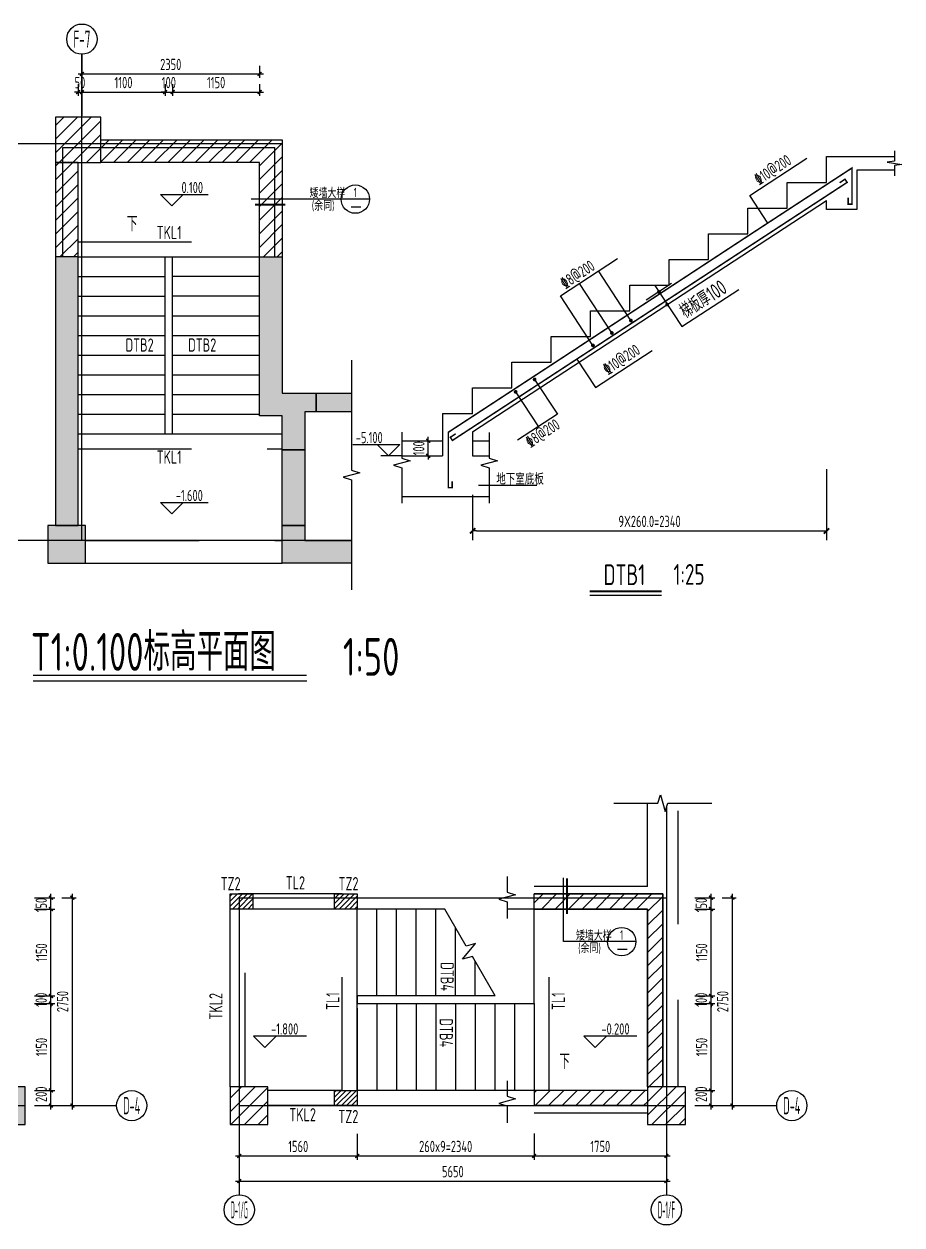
# Model space of a CAD drawing. Header units: millimetres. Extents: x -41781 to 68020, y 189188 to 426788.
# Drawn here: x 18939 to 42162, y 213755 to 245525 of the extents above; entities that cross this region are included whole.
import ezdxf
from ezdxf.enums import TextEntityAlignment as Align

# ---------------------------------------------------------------- set-up
doc = ezdxf.new("R2010")
doc.units = ezdxf.units.MM
doc.header["$LTSCALE"] = 1000
doc.header["$PDMODE"] = 35
doc.header["$PDSIZE"] = 200
doc.linetypes.add('3', pattern=[5, 3, -2])
for name, color, linetype in [('AXIS_TEXT', 7, 'Continuous'), ('COLU', 7, 'Continuous'), ('DIM', 4, 'Continuous'), ('DIM_ELEV', 3, 'Continuous'), ('DIM_SYMB', 3, 'Continuous'), ('h填实-柱墙', 254, 'Continuous'), ('h斜线-墙', 7, 'Continuous'), ('L-dote', 253, 'Continuous'), ('louti$0$stair', 2, 'Continuous'), ('PUB_TEXT', 7, 'Continuous'), ('Q-门框', 6, 'Continuous'), ('STAIR', 2, 'Continuous'), ('TEXT', 7, 'Continuous'), ('THIN', 7, 'Continuous'), ('WALL', 3, 'Continuous'), ('地下室轴号', 3, 'Continuous'), ('梁', 4, 'Continuous'), ('梁虚线', 4, '3')]:
    doc.layers.add(name, color=color, linetype=linetype)
doc.styles.add('TSSD_Dimension', font='Tssdeng.shx', dxfattribs={"width": 0.7, "bigfont": 'hztxt.shx'})
doc.styles.add('TSSD_REIN', font='Tssdeng.shx', dxfattribs={"width": 0.7, "bigfont": 'hztxt.shx'})
doc.dimstyles.new('TSSD_100_100$0', dxfattribs={"dimtxt": 300, "dimasz": 100, "dimexe": 250, "dimexo": 250, "dimgap": 100, "dimtad": 1, "dimdec": 0, "dimzin": 0, "dimdsep": 46, "dimtxsty": 'TSSD_Dimension', "dimblk": '_tsdbk', "dimblk1": '_tsdbk', "dimblk2": '_tsdbk', "dimsah": 1, "dimcen": 0, "dimclrt": 7, "dimadec": 0, "dimazin": 0, "dimtfac": 1, "dimtdec": 0, "dimtix": 1, "dimtmove": 2, "dimatfit": 3, "dimldrblk": '_tsdbk', "dimfxl": 1, "dimtolj": 1, "dimtzin": 0, "dimarcsym": 0})
doc.dimstyles.new('TSSD_50_100', dxfattribs={"dimtxt": 300, "dimasz": 100, "dimexe": 100, "dimexo": 250, "dimgap": 100, "dimtad": 1, "dimdec": 0, "dimlfac": 0.5, "dimzin": 0, "dimdsep": 46, "dimtxsty": 'TSSD_Dimension', "dimblk": 'ARCHTICK', "dimcen": 0, "dimdle": 100, "dimclrt": 7, "dimadec": 0, "dimazin": 0, "dimtfac": 1, "dimtdec": 0, "dimtix": 1, "dimtmove": 2, "dimatfit": 3, "dimfxl": 1, "dimtolj": 1, "dimtzin": 0, "dimarcsym": 0})
pattern_1 = [(44.999924, (-267108.13, -178200), (-179.60488, 179.60536), [])]
pattern_2 = [(44.999924, (17460.67, 0), (-67.35183, 67.35201), [])]

# ---------------------------------------------------------------- blocks, each defined once
blk = doc.blocks.new('_ArchTick')
at = {"color": 0, "linetype": 'ByBlock', "const_width": 0.4}
blk.add_lwpolyline([(-0.5, -0.5), (0.5, 0.5)], dxfattribs=at)
blk = doc.blocks.new('*D247')
at = {"layer": 'Defpoints', "color": 0}
for p in [(20370, 244188), (20470, 244188), (20470, 243726)]:
    blk.add_point(p, dxfattribs=at)
at = {"layer": 'DIM', "color": 0, "lineweight": -2}
for p, q in [((20370, 243726), (20270, 243726)), ((20370, 243938), (20370, 243626)), ((20370, 243726), (20470, 243726)), ((20470, 243938), (20470, 243626)), ((20470, 243726), (20570, 243726))]:
    blk.add_line(p, q, dxfattribs=at)
at = {"layer": 'DIM', "color": 0, "lineweight": -2, "xscale": 100, "yscale": 100, "zscale": 100}
for p, rotation in [((20370, 243726), 359.9999236494095), ((20470, 243726), 179.9999236494095)]:
    blk.add_blockref('_ArchTick', p, dxfattribs=dict(at, rotation=rotation))
at = {"layer": 'DIM', "color": 7, "insert": (20420, 243976), "char_height": 300, "attachment_point": 5, "rotation": 359.9999, "style": 'TSSD_Dimension'}
blk.add_mtext('\\A1;50', dxfattribs=at)
blk = doc.blocks.new('*D248')
at = {"layer": 'Defpoints', "color": 0}
for p in [(20470, 244188), (22670, 244188), (22670, 243726)]:
    blk.add_point(p, dxfattribs=at)
at = {"layer": 'DIM', "color": 0, "lineweight": -2}
for p, q in [((20370, 243726), (22770, 243726)), ((20470, 243938), (20470, 243626)), ((22670, 243938), (22670, 243626))]:
    blk.add_line(p, q, dxfattribs=at)
at = {"layer": 'DIM', "color": 0, "lineweight": -2, "xscale": 100, "yscale": 100, "zscale": 100}
for p, rotation in [((20470, 243726), 179.9999236506247), ((22670, 243726), 359.9999236506247)]:
    blk.add_blockref('_ArchTick', p, dxfattribs=dict(at, rotation=rotation))
at = {"layer": 'DIM', "color": 7, "insert": (21570, 243976), "char_height": 300, "attachment_point": 5, "rotation": 359.9999, "style": 'TSSD_Dimension'}
blk.add_mtext('\\A1;1100', dxfattribs=at)
blk = doc.blocks.new('*D249')
at = {"layer": 'Defpoints', "color": 0}
for p in [(22670, 244188), (22870, 244188), (22870, 243726)]:
    blk.add_point(p, dxfattribs=at)
at = {"layer": 'DIM', "color": 0, "lineweight": -2}
for p, q in [((22670, 243726), (22570, 243726)), ((22670, 243938), (22670, 243626)), ((22670, 243726), (22870, 243726)), ((22870, 243938), (22870, 243626)), ((22870, 243726), (22970, 243726))]:
    blk.add_line(p, q, dxfattribs=at)
at = {"layer": 'DIM', "color": 0, "lineweight": -2, "xscale": 100, "yscale": 100, "zscale": 100}
for p, rotation in [((22670, 243726), 359.9999236506247), ((22870, 243726), 179.9999236506247)]:
    blk.add_blockref('_ArchTick', p, dxfattribs=dict(at, rotation=rotation))
at = {"layer": 'DIM', "color": 7, "insert": (22770, 243976), "char_height": 300, "attachment_point": 5, "rotation": 359.9999, "style": 'TSSD_Dimension'}
blk.add_mtext('\\A1;100', dxfattribs=at)
blk = doc.blocks.new('*D250')
at = {"layer": 'Defpoints', "color": 0}
for p in [(22870, 244188), (25170, 244188), (25170, 243726)]:
    blk.add_point(p, dxfattribs=at)
at = {"layer": 'DIM', "color": 0, "lineweight": -2}
for p, q in [((22770, 243726), (25270, 243726)), ((22870, 243938), (22870, 243626)), ((25170, 243938), (25170, 243626))]:
    blk.add_line(p, q, dxfattribs=at)
at = {"layer": 'DIM', "color": 0, "lineweight": -2, "xscale": 100, "yscale": 100, "zscale": 100}
for p, rotation in [((22870, 243726), 179.9999236506247), ((25170, 243726), 359.9999236506247)]:
    blk.add_blockref('_ArchTick', p, dxfattribs=dict(at, rotation=rotation))
at = {"layer": 'DIM', "color": 7, "insert": (24020, 243976), "char_height": 300, "attachment_point": 5, "rotation": 359.9999, "style": 'TSSD_Dimension'}
blk.add_mtext('\\A1;1150', dxfattribs=at)
blk = doc.blocks.new('*D251')
at = {"layer": 'Defpoints', "color": 0}
for p in [(20470, 244668), (25170, 244668), (25170, 244205)]:
    blk.add_point(p, dxfattribs=at)
at = {"layer": 'DIM', "color": 0, "lineweight": -2}
for p, q in [((20470, 244418), (20470, 244105)), ((25170, 244418), (25170, 244105)), ((20370, 244205), (25270, 244205))]:
    blk.add_line(p, q, dxfattribs=at)
at = {"layer": 'DIM', "color": 0, "lineweight": -2, "xscale": 100, "yscale": 100, "zscale": 100}
for p, rotation in [((20470, 244205), 179.9999236506247), ((25170, 244205), 359.9999236506247)]:
    blk.add_blockref('_ArchTick', p, dxfattribs=dict(at, rotation=rotation))
at = {"layer": 'DIM', "color": 7, "insert": (22820, 244455), "char_height": 300, "attachment_point": 5, "rotation": 359.9999, "style": 'TSSD_Dimension'}
blk.add_mtext('\\A1;2350', dxfattribs=at)
blk = doc.blocks.new('_tsdbk')
blk.add_line((-1, 0), (0, 0))
at = {"const_width": 0.5}
blk.add_lwpolyline([(-0.7, -0.7), (0.7, 0.7)], dxfattribs=at)
blk = doc.blocks.new('*D264')
at = {"layer": 'Defpoints', "color": 0}
for p in [(40165, 233997), (30805, 233317), (40165, 232117)]:
    blk.add_point(p, dxfattribs=at)
at = {"layer": 'STAIR', "color": 0, "lineweight": -2}
for p, q in [((40165, 233747), (40165, 231867)), ((30805, 233067), (30805, 231867)), ((30905, 232117), (40065, 232117))]:
    blk.add_line(p, q, dxfattribs=at)
at = {"layer": 'STAIR', "color": 0, "lineweight": -2, "xscale": 100, "yscale": 100, "zscale": 100, "rotation": 180}
blk.add_blockref('_tsdbk', (30805, 232117), dxfattribs=at)
at = {"layer": 'STAIR', "color": 0, "lineweight": -2, "xscale": 100, "yscale": 100, "zscale": 100}
blk.add_blockref('_tsdbk', (40165, 232117), dxfattribs=at)
at = {"layer": 'STAIR', "color": 7, "insert": (35485, 232367), "char_height": 300, "attachment_point": 5, "style": 'TSSD_Dimension'}
blk.add_mtext('\\A1;9X260.0=2340', dxfattribs=at)
blk = doc.blocks.new('*D281')
at = {"layer": 'Defpoints', "color": 0}
for p in [(18971, 219613), (19651, 219613), (18971, 217313)]:
    blk.add_point(p, dxfattribs=at)
at = {"layer": 'DIM', "color": 0, "lineweight": -2}
for p, q in [((19221, 219613), (19751, 219613)), ((19651, 217213), (19651, 219713)), ((19221, 217313), (19751, 217313))]:
    blk.add_line(p, q, dxfattribs=at)
at = {"layer": 'DIM', "color": 0, "lineweight": -2, "xscale": 100, "yscale": 100, "zscale": 100}
for p, rotation in [((19651, 219613), 90), ((19651, 217313), 270)]:
    blk.add_blockref('_ArchTick', p, dxfattribs=dict(at, rotation=rotation))
at = {"layer": 'DIM', "color": 7, "insert": (19401, 218463), "char_height": 300, "attachment_point": 5, "rotation": 90, "style": 'TSSD_Dimension'}
blk.add_mtext('\\A1;1150', dxfattribs=at)
blk = doc.blocks.new('*D282')
at = {"layer": 'Defpoints', "color": 0}
for p in [(18970, 219813), (18970, 219613), (19651, 219813)]:
    blk.add_point(p, dxfattribs=at)
at = {"layer": 'DIM', "color": 0, "lineweight": -2}
for p, q in [((19651, 219813), (19651, 219913)), ((19220, 219813), (19751, 219813)), ((19220, 219613), (19751, 219613)), ((19651, 219613), (19651, 219813)), ((19651, 219613), (19651, 219513))]:
    blk.add_line(p, q, dxfattribs=at)
at = {"layer": 'DIM', "color": 0, "lineweight": -2, "xscale": 100, "yscale": 100, "zscale": 100}
for p, rotation in [((19651, 219813), 270), ((19651, 219613), 90)]:
    blk.add_blockref('_ArchTick', p, dxfattribs=dict(at, rotation=rotation))
at = {"layer": 'DIM', "color": 7, "insert": (19394, 219713), "char_height": 300, "attachment_point": 5, "rotation": 90, "style": 'TSSD_Dimension'}
blk.add_mtext('\\A1;100', dxfattribs=at)
blk = doc.blocks.new('*D283')
at = {"layer": 'Defpoints', "color": 0}
for p in [(18970, 222113), (19651, 222113), (18970, 219813)]:
    blk.add_point(p, dxfattribs=at)
at = {"layer": 'DIM', "color": 0, "lineweight": -2}
for p, q in [((19220, 222113), (19751, 222113)), ((19651, 219713), (19651, 222213)), ((19220, 219813), (19751, 219813))]:
    blk.add_line(p, q, dxfattribs=at)
at = {"layer": 'DIM', "color": 0, "lineweight": -2, "xscale": 100, "yscale": 100, "zscale": 100}
for p, rotation in [((19651, 222113), 90), ((19651, 219813), 270)]:
    blk.add_blockref('_ArchTick', p, dxfattribs=dict(at, rotation=rotation))
at = {"layer": 'DIM', "color": 7, "insert": (19401, 220963), "char_height": 300, "attachment_point": 5, "rotation": 90, "style": 'TSSD_Dimension'}
blk.add_mtext('\\A1;1150', dxfattribs=at)
blk = doc.blocks.new('*D284')
at = {"layer": 'Defpoints', "color": 0}
for p in [(18970, 217313), (19651, 217313), (18970, 216913)]:
    blk.add_point(p, dxfattribs=at)
at = {"layer": 'DIM', "color": 0, "lineweight": -2}
for p, q in [((19220, 217313), (19751, 217313)), ((19651, 216813), (19651, 217413)), ((19220, 216913), (19751, 216913))]:
    blk.add_line(p, q, dxfattribs=at)
at = {"layer": 'DIM', "color": 0, "lineweight": -2, "xscale": 100, "yscale": 100, "zscale": 100}
for p, rotation in [((19651, 217313), 90), ((19651, 216913), 270)]:
    blk.add_blockref('_ArchTick', p, dxfattribs=dict(at, rotation=rotation))
at = {"layer": 'DIM', "color": 7, "insert": (19394, 217213), "char_height": 300, "attachment_point": 5, "rotation": 90, "style": 'TSSD_Dimension'}
blk.add_mtext('\\A1;200', dxfattribs=at)
blk = doc.blocks.new('*D285')
at = {"layer": 'Defpoints', "color": 0}
for p in [(18970, 222413), (19651, 222413), (18970, 222113)]:
    blk.add_point(p, dxfattribs=at)
at = {"layer": 'DIM', "color": 0, "lineweight": -2}
for p, q in [((19220, 222413), (19751, 222413)), ((19651, 222013), (19651, 222513)), ((19220, 222113), (19751, 222113))]:
    blk.add_line(p, q, dxfattribs=at)
at = {"layer": 'DIM', "color": 0, "lineweight": -2, "xscale": 100, "yscale": 100, "zscale": 100}
for p, rotation in [((19651, 222413), 90), ((19651, 222113), 270)]:
    blk.add_blockref('_ArchTick', p, dxfattribs=dict(at, rotation=rotation))
at = {"layer": 'DIM', "color": 7, "insert": (19394, 222218), "char_height": 300, "attachment_point": 5, "rotation": 90, "style": 'TSSD_Dimension'}
blk.add_mtext('\\A1;150', dxfattribs=at)
blk = doc.blocks.new('*D286')
at = {"layer": 'Defpoints', "color": 0}
for p in [(19691, 222413), (20218, 222413), (19691, 216913)]:
    blk.add_point(p, dxfattribs=at)
at = {"layer": 'DIM', "color": 0, "lineweight": -2}
for p, q in [((19941, 222413), (20318, 222413)), ((20218, 216813), (20218, 222513)), ((19941, 216913), (20318, 216913))]:
    blk.add_line(p, q, dxfattribs=at)
at = {"layer": 'DIM', "color": 0, "lineweight": -2, "xscale": 100, "yscale": 100, "zscale": 100}
for p, rotation in [((20218, 222413), 90), ((20218, 216913), 270)]:
    blk.add_blockref('_ArchTick', p, dxfattribs=dict(at, rotation=rotation))
at = {"layer": 'DIM', "color": 7, "insert": (19960, 219665), "char_height": 300, "attachment_point": 5, "rotation": 90, "style": 'TSSD_Dimension'}
blk.add_mtext('\\A1;2750', dxfattribs=at)
blk = doc.blocks.new('*D287')
at = {"layer": 'Defpoints', "color": 0}
for p in [(32432, 216427), (35932, 216427), (35932, 215582)]:
    blk.add_point(p, dxfattribs=at)
at = {"layer": 'DIM', "color": 0, "lineweight": -2}
for p, q in [((32432, 216177), (32432, 215482)), ((35932, 216177), (35932, 215482)), ((32332, 215582), (36032, 215582))]:
    blk.add_line(p, q, dxfattribs=at)
at = {"layer": 'DIM', "color": 0, "lineweight": -2, "xscale": 100, "yscale": 100, "zscale": 100, "rotation": 180}
blk.add_blockref('_ArchTick', (32432, 215582), dxfattribs=at)
at = {"layer": 'DIM', "color": 0, "lineweight": -2, "xscale": 100, "yscale": 100, "zscale": 100}
blk.add_blockref('_ArchTick', (35932, 215582), dxfattribs=at)
at = {"layer": 'DIM', "color": 7, "insert": (34182, 215832), "char_height": 300, "attachment_point": 5, "style": 'TSSD_Dimension'}
blk.add_mtext('\\A1;1750', dxfattribs=at)
blk = doc.blocks.new('*D288')
at = {"layer": 'Defpoints', "color": 0}
for p in [(27752, 216410), (32432, 216410), (32432, 215582)]:
    blk.add_point(p, dxfattribs=at)
at = {"layer": 'DIM', "color": 0, "lineweight": -2}
for p, q in [((27752, 216160), (27752, 215482)), ((32432, 216160), (32432, 215482)), ((27652, 215582), (32532, 215582))]:
    blk.add_line(p, q, dxfattribs=at)
at = {"layer": 'DIM', "color": 0, "lineweight": -2, "xscale": 100, "yscale": 100, "zscale": 100, "rotation": 180}
blk.add_blockref('_ArchTick', (27752, 215582), dxfattribs=at)
at = {"layer": 'DIM', "color": 0, "lineweight": -2, "xscale": 100, "yscale": 100, "zscale": 100}
blk.add_blockref('_ArchTick', (32432, 215582), dxfattribs=at)
at = {"layer": 'DIM', "color": 7, "insert": (30092, 215832), "char_height": 300, "attachment_point": 5, "style": 'TSSD_Dimension'}
blk.add_mtext('\\A1;260x9=2340', dxfattribs=at)
blk = doc.blocks.new('*D289')
at = {"layer": 'Defpoints', "color": 0}
for p in [(24632, 216413), (27752, 216413), (27752, 215582)]:
    blk.add_point(p, dxfattribs=at)
at = {"layer": 'DIM', "color": 0, "lineweight": -2}
for p, q in [((24632, 216163), (24632, 215482)), ((27752, 216163), (27752, 215482)), ((24532, 215582), (27852, 215582))]:
    blk.add_line(p, q, dxfattribs=at)
at = {"layer": 'DIM', "color": 0, "lineweight": -2, "xscale": 100, "yscale": 100, "zscale": 100, "rotation": 180}
blk.add_blockref('_ArchTick', (24632, 215582), dxfattribs=at)
at = {"layer": 'DIM', "color": 0, "lineweight": -2, "xscale": 100, "yscale": 100, "zscale": 100}
blk.add_blockref('_ArchTick', (27752, 215582), dxfattribs=at)
at = {"layer": 'DIM', "color": 7, "insert": (26192, 215832), "char_height": 300, "attachment_point": 5, "style": 'TSSD_Dimension'}
blk.add_mtext('\\A1;1560', dxfattribs=at)
blk = doc.blocks.new('*D290')
at = {"layer": 'Defpoints', "color": 0}
for p in [(24632, 215747), (35932, 215747), (35932, 214917)]:
    blk.add_point(p, dxfattribs=at)
at = {"layer": 'DIM', "color": 0, "lineweight": -2}
for p, q in [((24632, 215497), (24632, 214817)), ((35932, 215497), (35932, 214817)), ((24532, 214917), (36032, 214917))]:
    blk.add_line(p, q, dxfattribs=at)
at = {"layer": 'DIM', "color": 0, "lineweight": -2, "xscale": 100, "yscale": 100, "zscale": 100, "rotation": 180}
blk.add_blockref('_ArchTick', (24632, 214917), dxfattribs=at)
at = {"layer": 'DIM', "color": 0, "lineweight": -2, "xscale": 100, "yscale": 100, "zscale": 100}
blk.add_blockref('_ArchTick', (35932, 214917), dxfattribs=at)
at = {"layer": 'DIM', "color": 7, "insert": (30282, 215167), "char_height": 300, "attachment_point": 5, "style": 'TSSD_Dimension'}
blk.add_mtext('\\A1;5650', dxfattribs=at)
blk = doc.blocks.new('*D291')
at = {"layer": 'Defpoints', "color": 0}
for p in [(36432, 219613), (37112, 219613), (36432, 217313)]:
    blk.add_point(p, dxfattribs=at)
at = {"layer": 'DIM', "color": 0, "lineweight": -2}
for p, q in [((36682, 219613), (37212, 219613)), ((37112, 217213), (37112, 219713)), ((36682, 217313), (37212, 217313))]:
    blk.add_line(p, q, dxfattribs=at)
at = {"layer": 'DIM', "color": 0, "lineweight": -2, "xscale": 100, "yscale": 100, "zscale": 100}
for p, rotation in [((37112, 219613), 90), ((37112, 217313), 270)]:
    blk.add_blockref('_ArchTick', p, dxfattribs=dict(at, rotation=rotation))
at = {"layer": 'DIM', "color": 7, "insert": (36862, 218463), "char_height": 300, "attachment_point": 5, "rotation": 90, "style": 'TSSD_Dimension'}
blk.add_mtext('\\A1;1150', dxfattribs=at)
blk = doc.blocks.new('*D292')
at = {"layer": 'Defpoints', "color": 0}
for p in [(36431, 219813), (36431, 219613), (37112, 219813)]:
    blk.add_point(p, dxfattribs=at)
at = {"layer": 'DIM', "color": 0, "lineweight": -2}
for p, q in [((37112, 219813), (37112, 219913)), ((36681, 219813), (37212, 219813)), ((36681, 219613), (37212, 219613)), ((37112, 219613), (37112, 219813)), ((37112, 219613), (37112, 219513))]:
    blk.add_line(p, q, dxfattribs=at)
at = {"layer": 'DIM', "color": 0, "lineweight": -2, "xscale": 100, "yscale": 100, "zscale": 100}
for p, rotation in [((37112, 219813), 270), ((37112, 219613), 90)]:
    blk.add_blockref('_ArchTick', p, dxfattribs=dict(at, rotation=rotation))
at = {"layer": 'DIM', "color": 7, "insert": (36854, 219713), "char_height": 300, "attachment_point": 5, "rotation": 90, "style": 'TSSD_Dimension'}
blk.add_mtext('\\A1;100', dxfattribs=at)
blk = doc.blocks.new('*D293')
at = {"layer": 'Defpoints', "color": 0}
for p in [(36431, 222113), (37112, 222113), (36431, 219813)]:
    blk.add_point(p, dxfattribs=at)
at = {"layer": 'DIM', "color": 0, "lineweight": -2}
for p, q in [((36681, 222113), (37212, 222113)), ((37112, 219713), (37112, 222213)), ((36681, 219813), (37212, 219813))]:
    blk.add_line(p, q, dxfattribs=at)
at = {"layer": 'DIM', "color": 0, "lineweight": -2, "xscale": 100, "yscale": 100, "zscale": 100}
for p, rotation in [((37112, 222113), 90), ((37112, 219813), 270)]:
    blk.add_blockref('_ArchTick', p, dxfattribs=dict(at, rotation=rotation))
at = {"layer": 'DIM', "color": 7, "insert": (36862, 220963), "char_height": 300, "attachment_point": 5, "rotation": 90, "style": 'TSSD_Dimension'}
blk.add_mtext('\\A1;1150', dxfattribs=at)
blk = doc.blocks.new('*D294')
at = {"layer": 'Defpoints', "color": 0}
for p in [(36431, 217313), (37112, 217313), (36431, 216913)]:
    blk.add_point(p, dxfattribs=at)
at = {"layer": 'DIM', "color": 0, "lineweight": -2}
for p, q in [((36681, 217313), (37212, 217313)), ((37112, 216813), (37112, 217413)), ((36681, 216913), (37212, 216913))]:
    blk.add_line(p, q, dxfattribs=at)
at = {"layer": 'DIM', "color": 0, "lineweight": -2, "xscale": 100, "yscale": 100, "zscale": 100}
for p, rotation in [((37112, 217313), 90), ((37112, 216913), 270)]:
    blk.add_blockref('_ArchTick', p, dxfattribs=dict(at, rotation=rotation))
at = {"layer": 'DIM', "color": 7, "insert": (36854, 217213), "char_height": 300, "attachment_point": 5, "rotation": 90, "style": 'TSSD_Dimension'}
blk.add_mtext('\\A1;200', dxfattribs=at)
blk = doc.blocks.new('*D295')
at = {"layer": 'Defpoints', "color": 0}
for p in [(36431, 222413), (37112, 222413), (36431, 222113)]:
    blk.add_point(p, dxfattribs=at)
at = {"layer": 'DIM', "color": 0, "lineweight": -2}
for p, q in [((36681, 222413), (37212, 222413)), ((37112, 222013), (37112, 222513)), ((36681, 222113), (37212, 222113))]:
    blk.add_line(p, q, dxfattribs=at)
at = {"layer": 'DIM', "color": 0, "lineweight": -2, "xscale": 100, "yscale": 100, "zscale": 100}
for p, rotation in [((37112, 222413), 90), ((37112, 222113), 270)]:
    blk.add_blockref('_ArchTick', p, dxfattribs=dict(at, rotation=rotation))
at = {"layer": 'DIM', "color": 7, "insert": (36854, 222218), "char_height": 300, "attachment_point": 5, "rotation": 90, "style": 'TSSD_Dimension'}
blk.add_mtext('\\A1;150', dxfattribs=at)
blk = doc.blocks.new('*D296')
at = {"layer": 'Defpoints', "color": 0}
for p in [(37152, 222413), (37678, 222413), (37152, 216913)]:
    blk.add_point(p, dxfattribs=at)
at = {"layer": 'DIM', "color": 0, "lineweight": -2}
for p, q in [((37402, 222413), (37778, 222413)), ((37678, 216813), (37678, 222513)), ((37402, 216913), (37778, 216913))]:
    blk.add_line(p, q, dxfattribs=at)
at = {"layer": 'DIM', "color": 0, "lineweight": -2, "xscale": 100, "yscale": 100, "zscale": 100}
for p, rotation in [((37678, 222413), 90), ((37678, 216913), 270)]:
    blk.add_blockref('_ArchTick', p, dxfattribs=dict(at, rotation=rotation))
at = {"layer": 'DIM', "color": 7, "insert": (37421, 219665), "char_height": 300, "attachment_point": 5, "rotation": 90, "style": 'TSSD_Dimension'}
blk.add_mtext('\\A1;2750', dxfattribs=at)
blk = doc.blocks.new('*D300')
at = {"layer": 'Defpoints', "color": 0}
for p in [(29630, 234501), (29678, 234501), (29678, 234101)]:
    blk.add_point(p, dxfattribs=at)
at = {"layer": 'DIM', "color": 0, "lineweight": -2}
for p, q in [((29428, 234501), (29530, 234501)), ((29630, 234501), (29630, 234601)), ((29630, 234101), (29630, 234501)), ((29428, 234101), (29530, 234101)), ((29630, 234101), (29630, 234001))]:
    blk.add_line(p, q, dxfattribs=at)
at = {"layer": 'DIM', "color": 0, "lineweight": -2, "xscale": 100, "yscale": 100, "zscale": 100}
for p, rotation in [((29630, 234501), 270), ((29630, 234101), 90)]:
    blk.add_blockref('_ArchTick', p, dxfattribs=dict(at, rotation=rotation))
at = {"layer": 'DIM', "color": 7, "insert": (29380, 234301), "char_height": 300, "attachment_point": 5, "rotation": 90, "style": 'TSSD_Dimension'}
blk.add_mtext('\\A1;100', dxfattribs=at)

msp = doc.modelspace()

# ---------------------------------------------------------------- hatches: boundary and pattern name
at = {"layer": 'h填实-柱墙'}
for color, points in [(256, [(20369.6, 239363), (20369.6, 239363), (19769.6, 239363), (19769.6, 232262.9), (20369.6, 232262.9), (20369.6, 234683), (20369.6, 234683), (20369.6, 236359), (20369.6, 236359)]), (256, [(25769.6, 239363), (25169.6, 239363), (25169.6, 235162.9), (25769.6, 235162.9), (25769.6, 234262.9), (26369.6, 234262.9), (26369.6, 235262.9), (26669.6, 235262.9), (26669.6, 235762.9), (25769.6, 235762.9)]), (254, [(27604.9, 235262.9), (27604.9, 235762.9), (26669.6, 235762.9), (26669.6, 235262.9)]), (254, [(25769.6, 234262.9), (26369.6, 234262.9), (26369.6, 232262.9), (25769.6, 232262.9)]), (254, [(19569.6, 231262.9), (20569.6, 231262.9), (20569.6, 232262.9), (19569.6, 232262.9)]), (254, [(27604.9, 231262.9), (27604.9, 231862.9), (26369.6, 231862.9), (26369.6, 232262.9), (25769.6, 232262.9), (25769.6, 231262.9)]), (254, [(18971.2, 216412.6), (18971.2, 217412.6), (17971.2, 217412.6), (17971.2, 216412.6)])]:
    msp.add_hatch(color=color, dxfattribs=at).paths.add_polyline_path(points)
at = {"layer": 'h斜线-墙'}
h = msp.add_hatch(dxfattribs=at)
h.set_pattern_fill('ANSI31', color=256, scale=80, angle=-8e-05, style=0)
h.paths.add_polyline_path([(20369.6, 241862.9), (19969.6, 241862.9), (19969.6, 239363), (20369.6, 239363)])
h.paths.add_polyline_path([(19969.6, 241862.9), (19769.6, 241862.9), (19769.6, 239363), (19969.6, 239363)])
h.paths.add_polyline_path([(19969.6, 242262.9), (20469.6, 242262.9), (20469.6, 242362.9), (19769.6, 242362.9), (19769.6, 241862.9), (19969.6, 241862.9)])
h.paths.add_polyline_path([(20469.6, 242262.9), (19969.6, 242262.9), (19969.6, 241862.9), (20369.6, 241862.9), (20469.6, 241862.9)])
h.paths.add_polyline_path([(20969.6, 242262.9), (20469.6, 242262.9), (20469.6, 241862.9), (20969.6, 241862.9)])
h.paths.add_polyline_path([(20969.6, 242362.9), (20469.6, 242362.9), (20469.6, 242262.9), (20969.6, 242262.9)])
h.paths.add_polyline_path([(20969.6, 243062.9), (20469.6, 243062.9), (20469.6, 242362.9), (20969.6, 242362.9), (20969.6, 242462.9)])
h.paths.add_polyline_path([(20469.6, 243062.9), (19769.6, 243062.9), (19769.6, 242362.9), (20469.6, 242362.9)])
h.paths.add_polyline_path([(25769.6, 242362.9), (20969.6, 242362.9), (20969.6, 242262.9), (25569.6, 242262.9), (25569.6, 239363), (25769.6, 239363)])
h.paths.add_polyline_path([(25769.6, 242462.9), (20969.6, 242462.9), (20969.6, 242362.9), (25769.6, 242362.9)])
h.paths.add_polyline_path([(25569.6, 242262.9), (20969.6, 242262.9), (20969.6, 241862.9), (25169.6, 241862.9), (25169.6, 239363), (25569.6, 239363)])
h = msp.add_hatch(dxfattribs=at)
h.set_pattern_fill('ANSI31', color=256, scale=30, angle=359.99992, style=0)
h.set_pattern_definition(pattern_2)
h.paths.add_polyline_path([(24390.1, 222512.6), (24990.2, 222512.6), (24990.2, 222112.6), (24390.1, 222112.6)])
h = msp.add_hatch(dxfattribs=at)
h.set_pattern_fill('ANSI31', color=256, scale=30, angle=359.99992, style=0)
h.set_pattern_definition([(44.999924, (-249647.46, -178200), (-67.351831, 67.35201), [])])
h.paths.add_polyline_path([(27152.1, 222512.6), (27752.1, 222512.6), (27752.1, 222112.6), (27152.1, 222112.6)])
h = msp.add_hatch(dxfattribs=at)
h.set_pattern_fill('ANSI31', color=256, scale=80, angle=-0.00008, style=0)
h.set_pattern_definition(pattern_1)
h.paths.add_polyline_path([(35431.9, 222112.6), (35431.9, 217412.6), (35831.9, 217412.6), (35831.9, 222412.6), (32432.1, 222412.6), (32432.1, 222112.6), (32432.1, 222112.6), (32432.1, 222112.6), (32432.1, 222112.6), (32432.1, 222112.6), (32432.1, 222112.6)])
h.paths.add_polyline_path([(35831.9, 222412.6), (35831.9, 222512.6), (32432.1, 222512.6), (32432.1, 222412.6)])
h.paths.add_polyline_path([(32432.1, 217312.6), (32432.1, 216912.6), (35431.9, 216912.6), (35431.9, 217312.6)])
h = msp.add_hatch(dxfattribs=at)
h.set_pattern_fill('ANSI31', color=256, scale=80, angle=-0.00008, style=0)
h.set_pattern_definition(pattern_1)
h.paths.add_polyline_path([(25390.1, 216412.6), (25390.1, 217412.6), (24390.1, 217412.6), (24390.1, 216412.6)])
h = msp.add_hatch(dxfattribs=at)
h.set_pattern_fill('ANSI31', color=256, scale=30, angle=359.99992, style=0)
h.set_pattern_definition(pattern_2)
h.paths.add_polyline_path([(27152.1, 217312.6), (27752.1, 217312.6), (27752.1, 216912.6), (27152.1, 216912.6)])
h = msp.add_hatch(dxfattribs=at)
h.set_pattern_fill('ANSI31', color=256, scale=80, angle=-0.00008, style=0)
h.set_pattern_definition(pattern_1)
h.paths.add_polyline_path([(36431.9, 216412.6), (36431.9, 217412.6), (35431.9, 217412.6), (35431.9, 216412.6)])

# ---------------------------------------------------------------- linework, layer by layer
at = {"ltscale": 2}
for p, q in [((27592.2, 240692.3, 0), (27844.4, 240692.3, 0)), ((34638.1, 221049.8, 0), (34890.3, 221049.8, 0))]:
    msp.add_line(p, q, dxfattribs=at)
for points in [[(28077.6, 240893.3), (24946.6, 240893.3)], [(35123.5, 221250.8), (33206.8, 221250.8), (33206.8, 222937.4)]]:
    msp.add_lwpolyline(points, dxfattribs=at)
at = {"ltscale": 2, "const_width": 50, "elevation": 0}
msp.add_lwpolyline([(33300.1, 221985.4), (33300.1, 222921.7)], dxfattribs=at)
at = {"ltscale": 2}
for centre in [(27702.6, 240893.3), (34748.5, 221250.8)]:
    msp.add_circle(centre, 375, dxfattribs=at)
at = {"layer": 'COLU'}
for points in [[(19769.6, 241862.9), (20969.6, 241862.9), (20969.6, 243062.9), (19769.6, 243062.9)], [(19569.6, 231262.9), (20569.6, 231262.9), (20569.6, 232262.9), (19569.6, 232262.9)], [(18971.2, 216412.6), (18971.2, 217412.6), (17971.2, 217412.6), (17971.2, 216412.6)], [(25390.1, 216412.6), (25390.1, 217412.6), (24390.1, 217412.6), (24390.1, 216412.6)], [(36431.9, 216412.6), (36431.9, 217412.6), (35431.9, 217412.6), (35431.9, 216412.6)]]:
    msp.add_lwpolyline(points, close=True, dxfattribs=at)
at = {"layer": 'COLU', "color": 3}
for points in [[(24390.1, 222512.6), (24990.2, 222512.6), (24990.2, 222112.6), (24390.1, 222112.6), (24390.1, 222512.6)], [(27152.1, 222512.6), (27752.1, 222512.6), (27752.1, 222112.6), (27152.1, 222112.6), (27152.1, 222512.6)], [(27152.1, 217312.6), (27752.1, 217312.6), (27752.1, 216912.6), (27152.1, 216912.6), (27152.1, 217312.6)]]:
    msp.add_lwpolyline(points, dxfattribs=at)
at = {"layer": 'DIM_ELEV'}
for p, q in [((22851.1, 240713.6), (22551.1, 241013.6)), ((22551.1, 241013.6), (23812.2, 241013.6)), ((22851.1, 240713.6), (23151.1, 241013.6)), ((27635, 234400.5), (28880.9, 234400.5)), ((28580.9, 234100.5), (28280.9, 234400.5)), ((28580.9, 234100.5), (28880.9, 234400.5)), ((28933.3, 234100.5), (28374, 234100.5)), ((22851.1, 232568.3), (22551.1, 232868.3)), ((22551.1, 232868.3), (23812.2, 232868.3)), ((22851.1, 232568.3), (23151.1, 232868.3)), ((25308, 218445.9), (25008, 218745.9)), ((26410.5, 218745.9), (25008, 218745.9)), ((25308, 218445.9), (25008, 218745.9)), ((26410.5, 218745.9), (25008, 218745.9)), ((25308, 218445.9), (25608, 218745.9)), ((25308, 218445.9), (25608, 218745.9)), ((34046.4, 218445.9), (33746.4, 218745.9)), ((35148.9, 218745.9), (33746.4, 218745.9)), ((34046.4, 218445.9), (34346.4, 218745.9))]:
    msp.add_line(p, q, dxfattribs=at)
at = {"layer": 'DIM_SYMB'}
for points in [[(21486.6, 240161.5, 0, 0, 0), (21486.6, 233671.6, 0, 0, 0), (24096.5, 233671.6, 0, 0, 0), (24096.5, 238700.4, 80, 0, 0), (24096.5, 239000.4, 0, 0, 0)], [(33322.6, 218462.6, 0, 0, 0), (26682.3, 218462.6, 0, 0, 0), (26682.3, 220962.6, 0, 0, 0), (29641.6, 220962.6, 80, 0, 0), (29941.6, 220962.6, 0, 0, 0)]]:
    msp.add_lwpolyline(points, format="xyseb", dxfattribs=at)
at = {"layer": 'h填实-柱墙', "const_width": 50}
msp.add_lwpolyline([(25044.9, 240749.3), (25850.3, 240749.3)], dxfattribs=at)
at = {"layer": 'h填实-柱墙', "color": 1, "lineweight": 30}
for points in [[(32432.1, 222512.6), (35831.9, 222512.6), (35831.9, 217412.6)], [(32432.1, 222112.6), (35431.9, 222112.6), (35431.5, 217312.6), (32432.1, 217312.6)], [(32432.1, 216912.6), (35431.5, 216912.6)]]:
    msp.add_lwpolyline(points, dxfattribs=at)
at = {"layer": 'L-dote', "ltscale": 10}
for p, q in [((20469.6, 231862.8), (20469.6, 244725.3)), ((17219.1, 242362.9), (25769.6, 242362.9)), ((27604.9, 231862.9), (17350.9, 231862.8)), ((35931.9, 224807.9), (35931.9, 216912.6)), ((24631.9, 222412.6), (35931.9, 222412.6)), ((24631.9, 222412.6), (24631.9, 216912.6)), ((7171.2, 216912.6), (18971.2, 216912.6)), ((24631.9, 216912.6), (36431.9, 216912.6))]:
    msp.add_line(p, q, dxfattribs=at)
at = {"layer": 'Q-门框'}
msp.add_lwpolyline([(27604.9, 235262.9), (26669.6, 235262.9), (26669.6, 235762.9), (27604.9, 235762.9)], dxfattribs=at)
msp.add_lwpolyline([(25769.6, 234262.9), (26369.6, 234262.9), (26369.6, 232262.9), (25769.6, 232262.9)], close=True, dxfattribs=at)
at = {"layer": 'STAIR'}
for p, q in [((40165, 241337.2), (40165, 242017.2)), ((40165, 242017.2), (41965, 242017.2)), ((41965, 241657.2), (40965, 241657.2)), ((40965, 241657.2), (40965, 240617.2)), ((39125, 240657.2), (39125, 241337.2)), ((39125, 241337.2), (40165, 241337.2)), ((30805, 234739.3), (40165, 240859.3)), ((40165, 240617.2), (40165, 240859.3)), ((38085, 239977.2), (38085, 240657.2)), ((38085, 240657.2), (39125, 240657.2)), ((40965, 240617.2), (40165, 240617.2)), ((37045, 239297.2), (37045, 239977.2)), ((37045, 239977.2), (38085, 239977.2)), ((20369.6, 239363), (25169.6, 239363)), ((22669.6, 237714), (22669.6, 239363)), ((22869.6, 234678.2), (22869.6, 239358.2)), ((36005, 238617.2), (36005, 239297.2)), ((36005, 239297.2), (37045, 239297.2)), ((34992.4, 237680.3), (34133.7, 238993.6)), ((20369.6, 238843), (22669.6, 238843)), ((22869.6, 238852.5), (25169.6, 238852.5)), ((34490.2, 237351.9), (33631.5, 238665.2)), ((34965, 237937.2), (34965, 238617.2)), ((34965, 238617.2), (36005, 238617.2)), ((36068.9, 238659), (35399.4, 238221.2)), ((20369.6, 238323), (22669.6, 238323)), ((22869.6, 238332.5), (25169.6, 238332.5)), ((20369.6, 237803), (22669.6, 237803)), ((22669.6, 234683), (22669.6, 237714)), ((22869.6, 237807.7), (25169.6, 237807.7)), ((33925, 237257.2), (33925, 237937.2)), ((33925, 237937.2), (34965, 237937.2)), ((20369.6, 237283), (22669.6, 237283)), ((22869.6, 237287.7), (25169.6, 237287.7)), ((32885, 236577.2), (32885, 237257.2)), ((32885, 237257.2), (33925, 237257.2)), ((20369.6, 236763), (22669.6, 236763)), ((22869.6, 236767.7), (25169.6, 236767.7)), ((31845, 235897.2), (31845, 236577.2)), ((31845, 236577.2), (32885, 236577.2)), ((20369.6, 234683), (20369.6, 236359)), ((20369.6, 236243), (22669.6, 236243)), ((22869.6, 236243), (25169.6, 236243)), ((30805, 235217.2), (30805, 235897.2)), ((30805, 235897.2), (31845, 235897.2)), ((31942.3, 235793.5), (32544.2, 234872.8)), ((20369.6, 235723), (22669.6, 235723)), ((22869.6, 235723), (25169.6, 235723)), ((20369.6, 235203), (22669.6, 235203)), ((22869.6, 235203), (25169.6, 235203)), ((30005, 235222.4), (30805, 235222.4)), ((30005, 235222.4), (30005, 234100.5)), ((20369.6, 234683), (25769.6, 234683)), ((28933.3, 234500.5), (30005, 234500.5)), ((30805, 234739.3), (30805, 234100.5)), ((30805, 234500.5), (31239.6, 234500.5)), ((28933.3, 234100.5), (30005, 234100.5)), ((30805, 234100.5), (31239.6, 234100.5)), ((30957.7, 233322.4), (32500.5, 233322.4)), ((28933.3, 233027), (31239.6, 233027)), ((32432.1, 219612.6), (32432.1, 222512.6)), ((30072.7, 222112.6), (27352.1, 222112.6)), ((27752.1, 219932.6), (27752.1, 222112.6)), ((27752.1, 219812.6), (27752.1, 222112.6)), ((28272.1, 219812.6), (28272.1, 222112.6)), ((28792.1, 219812.6), (28792.1, 222112.6)), ((29312.1, 219812.6), (29312.1, 222112.6)), ((29832.1, 219812.6), (29832.1, 222112.6)), ((30638.4, 221132.8), (30072.7, 222112.6)), ((30352.1, 219812.6), (30352.1, 221628.6)), ((30537.3, 220786.3), (30883.1, 221198.3)), ((30883.1, 221198.3), (30638.4, 221132.8)), ((30798.1, 220856.1), (30537.3, 220786.3)), ((31400.6, 219812.6), (30798.1, 220856.1)), ((30872.1, 219812.6), (30872.1, 220728)), ((31400.6, 219812.6), (27752.1, 219812.6)), ((27752.1, 219812.6), (27752.1, 219612.6)), ((27752.1, 219612.6), (27752.1, 219812.6)), ((27752.1, 219612.6), (32432.1, 219612.6)), ((27752.1, 219612.6), (32432.1, 219612.6)), ((27752.1, 217312.6), (27752.1, 219612.6)), ((28272.1, 219612.6), (28272.1, 217312.6)), ((28792.1, 219612.6), (28792.1, 217312.6)), ((29312.1, 219612.6), (29312.1, 217312.6)), ((29832.1, 219612.6), (29832.1, 217312.6)), ((30352.1, 219612.6), (30352.1, 217312.6)), ((30872.1, 219612.6), (30872.1, 217312.6)), ((31392.1, 219812.6), (31392.1, 219827.3)), ((31392.1, 219612.6), (31392.1, 217312.6)), ((31912.1, 219612.6), (31912.1, 217312.6)), ((32432.1, 219612.6), (32432.1, 216912.6)), ((27752.1, 219492.6), (27752.1, 217312.6)), ((27752.1, 219492.6), (27752.1, 217312.6)), ((32432.1, 217312.6), (27752.1, 217312.6))]:
    msp.add_line(p, q, dxfattribs=at)
at = {"layer": 'STAIR', "color": 4}
msp.add_line((33901.7, 230417.5), (35801.7, 230417.5), dxfattribs=at)
at = {"layer": 'STAIR'}
for points in [[(41965, 242167.2), (41965, 241894.2), (41766.6, 241869.1), (42161.7, 241806.6), (41963.3, 241781.5), (41963.3, 241508.5)], [(38612.2, 240260.8), (38136.6, 240988.2), (39643.1, 241973.3)], [(33988, 237023.6), (33129.3, 238336.9), (34635.8, 239321.9)], [(35624.7, 238607.5), (36336.1, 237519.4), (37842.7, 238504.5)], [(33558.3, 236659), (34050.8, 235905.7), (35557.4, 236890.8)], [(32444.5, 236121.8), (33046.4, 235201.2), (31995.8, 234514.2)], [(28933.3, 234726.9), (28933.3, 234042.2), (29153.3, 233972.2), (28713.3, 233852.2), (28933.3, 233782.2), (28933.3, 232847.4)], [(31239.6, 234722.5), (31239.6, 234042.2), (31459.6, 233972.2), (31019.6, 233852.2), (31239.6, 233782.2), (31239.6, 232847.4)]]:
    msp.add_lwpolyline(points, dxfattribs=at)
at = {"layer": 'STAIR', "color": 2, "const_width": 40}
msp.add_lwpolyline([(40740.3, 240927.6), (40740.3, 240757.6), (40840.3, 240757.6), (40840.3, 241717.6), (38055.2, 239896.6), (32902.9, 236517.2), (30161.5, 234724.7), (30161.5, 233259.7), (30261.5, 233259.7), (30261.5, 233429.7)], dxfattribs=at)
at = {"layer": 'STAIR', "const_width": 40}
msp.add_lwpolyline([(30357.9, 234685.9), (30215.6, 234592.8), (30270.3, 234509.1), (40710.3, 241335.3), (40655.6, 241419), (40513.3, 241326)], dxfattribs=at)
at = {"layer": 'STAIR', "const_width": 50}
for points in [[(35709.1, 238440.1, 1), (35759.1, 238440.1, 1)], [(35928, 238105.3, 1), (35978, 238105.3, 1)], [(34967.4, 237680.3, 1), (35017.4, 237680.3, 1)], [(34465.2, 237351.9, 1), (34515.2, 237351.9, 1)], [(33963, 237023.6, 1), (34013, 237023.6, 1)], [(32419.5, 236121.8, 1), (32469.5, 236121.8, 1)], [(31917.3, 235793.5, 1), (31967.3, 235793.5, 1)]]:
    msp.add_lwpolyline(points, format="xyb", close=True, dxfattribs=at)
at = {"layer": 'STAIR', "color": 4, "const_width": 50}
msp.add_lwpolyline([(33901.7, 230517.5), (35801.7, 230517.5)], dxfattribs=at)
at = {"layer": 'TEXT', "const_width": 40}
msp.add_lwpolyline([(19177.6, 228296.1), (26417.3, 228296.1)], dxfattribs=at)
at = {"layer": 'TEXT'}
msp.add_lwpolyline([(19177.6, 228151.4), (26417.3, 228151.4)], dxfattribs=at)
at = {"layer": 'THIN'}
for points in [[(27604.9, 236632.8), (27604.9, 233723.6), (27824.9, 233653.6), (27384.9, 233533.6), (27604.9, 233463.6), (27604.9, 230554.3)], [(34540.7, 224915.2), (35706, 224915.2), (35776, 225135.2), (35896, 224695.2), (35966, 224915.2), (37131.3, 224915.2)], [(31719.1, 222971.2), (31719.1, 222562.6), (31939.1, 222492.6), (31499.1, 222372.6), (31719.1, 222302.6), (31719.1, 221858.8)], [(31719.1, 217571.2), (31719.1, 217162.6), (31939.1, 217092.6), (31499.1, 216972.6), (31719.1, 216902.6), (31719.1, 216458.8)]]:
    msp.add_lwpolyline(points, dxfattribs=at)
at = {"layer": 'WALL'}
for p, q in [((19969.6, 242262.9), (25569.6, 242262.9)), ((19969.6, 239363), (19969.6, 242262.9)), ((25569.6, 239363), (25569.6, 242262.9)), ((20369.6, 239363), (19769.6, 239363)), ((25169.6, 239363), (25769.6, 239363))]:
    msp.add_line(p, q, dxfattribs=at)
for points in [[(25769.6, 235162.9), (25169.6, 235162.9), (25169.6, 241862.9), (20969.6, 241862.9), (20969.6, 242462.9), (25769.6, 242462.9), (25769.6, 235762.9), (26669.6, 235762.9), (26669.6, 235262.9), (26369.6, 235262.9), (26369.6, 234262.9), (25769.6, 234262.9)], [(20369.6, 232262.9), (20369.6, 241862.9), (19769.6, 241862.9), (19769.6, 232262.9)]]:
    msp.add_lwpolyline(points, close=True, dxfattribs=at)
msp.add_lwpolyline([(27604.9, 231262.9), (25769.6, 231262.9), (25769.6, 232262.9), (26369.6, 232262.9), (26369.6, 231862.9), (27604.9, 231862.9)], dxfattribs=at)
at = {"layer": '地下室轴号'}
for p, q in [((20469.6, 244725.3), (20469.6, 243099.3)), ((19271.2, 216912.6), (21386.6, 216912.6)), ((24631.9, 216912.6), (24631.9, 214555)), ((35931.9, 216912.6), (35931.9, 214555)), ((36731.9, 216912.6), (38847.3, 216912.6))]:
    msp.add_line(p, q, dxfattribs=at)
for centre in [(20469.6, 245125.3), (21786.6, 216912.6), (39247.3, 216912.6), (24631.9, 214155), (35931.9, 214155)]:
    msp.add_circle(centre, 400, dxfattribs=at)
at = {"layer": '梁'}
for p, q in [((27352.1, 222512.6), (24616, 222512.6)), ((35831.9, 222512.6), (32432.1, 222512.6)), ((35831.9, 217412.1), (35831.9, 222512.6)), ((24390.1, 217412.6), (24390.1, 222112.6)), ((35431.9, 222112.6), (31719.1, 222112.6)), ((35431.9, 217412.1), (35431.9, 222112.6)), ((35431.5, 217312.6), (32432.1, 217312.6)), ((27352.1, 216912.6), (25390.5, 216912.6)), ((35431.5, 216912.6), (32432.1, 216912.6))]:
    msp.add_line(p, q, dxfattribs=at)
at = {"layer": '梁虚线'}
for p, q in [((20369.6, 239763), (25169.6, 239763)), ((20369.6, 234283), (25769.6, 234283)), ((20569.6, 231862.9), (25769.7, 231862.9)), ((35431.9, 222712.6), (35431.9, 224915.2)), ((36231.9, 224712.6), (36231.9, 217413.1)), ((35431.9, 222712.6), (31719.1, 222712.6)), ((27752.1, 222112.6), (24616, 222112.6)), ((24789.8, 217427.4), (24789.8, 222112.6)), ((27352.1, 217312.6), (27352.1, 222112.6)), ((32832.1, 217312.6), (32832.1, 222112.6)), ((27352.1, 217312.6), (25389.7, 217312.6)), ((35432.2, 216712.6), (31719.1, 216712.6))]:
    msp.add_line(p, q, dxfattribs=at)
at = {"layer": '梁虚线', "linetype": 'ByBlock'}
msp.add_line((20569.6, 231262.9), (25769.6, 231262.9), dxfattribs=at)

# ---------------------------------------------------------------- texts
at = {"ltscale": 2, "style": 'TSSD_REIN'}
for s, width, p in [('矮墙大样', 0.7, (26491.7, 240923.3, 0)), ('1', 0.6, (27660.7, 240942.6)), ('(余同)', 0.7, (26552.2, 240590.9, 0)), ('矮墙大样', 0.7, (33537.6, 221280.8, 0)), ('1', 0.6, (34706.6, 221300.1)), ('(余同)', 0.7, (33598.1, 220948.4, 0))]:
    msp.add_text(s, height=250, dxfattribs=dict(at, width=width)).set_placement(p)
at = {"layer": 'AXIS_TEXT', "style": 'TSSD_REIN'}
for s, width, p, p2 in [('F-7', 0.448276, (20243.4, 244899), (20695.9, 244899)), ('D-4', 0.419355, (21560.3, 216686.3), (22012.9, 216686.3)), ('D-4', 0.419355, (39021, 216686.3), (39473.6, 216686.3)), ('D-1/G', 0.26, (24405.6, 213928.7), (24858.1, 213928.7)), ('D-1/F', 0.265306, (35705.6, 213928.7), (36158.1, 213928.7))]:
    msp.add_text(s, height=452.55, dxfattribs=dict(at, width=width)).set_placement(p, p2, align=Align.FIT)
at = {"layer": 'louti$0$stair', "color": 4, "style": 'TSSD_REIN', "width": 0.7}
for s, p in [('TKL1', (22446.2, 239834.3)), ('DTB2', (21624.5, 236858.4)), ('DTB2', (23279.4, 236858.4)), ('TKL1', (22446.2, 233892.8)), ('TZ2', (24139.7, 222609)), ('TL2', (25860.6, 222631.7)), ('TZ2', (27258.4, 222609)), ('TKL2', (25955, 216496)), ('TZ2', (27253.2, 216449))]:
    msp.add_text(s, height=350, dxfattribs=at).set_placement(p)
for s, rotation, p in [('DTB4', 270, (29956.5, 220706.5)), ('TKL2', 90, (24188.3, 219188)), ('TL1', 90, (27280.9, 219441.6)), ('TL1', 90, (33245.8, 219441.6)), ('DTB4', 270, (29932, 219219))]:
    msp.add_text(s, height=350, rotation=rotation, dxfattribs=at).set_placement(p)
at = {"layer": 'PUB_TEXT', "style": 'TSSD_REIN'}
for s, width, p in [('0.100', 0.705882, (23104.4, 241050.4)), ('-5.100', 0.7, (27715.7, 234435.3)), ('-1.600', 0.705882, (22953.8, 232905)), ('-1.800', 0.705882, (25473.8, 218791.8)), ('-1.800', 0.705882, (25473.8, 218791.8)), ('-0.200', 0.705882, (34212.2, 218791.8))]:
    msp.add_text(s, height=297.5, dxfattribs=dict(at, width=width)).set_placement(p)
at = {"layer": 'STAIR', "style": 'TSSD_REIN', "width": 0.7}
for s, height, p in [('%%13210@200', 300, (38373.2, 241254.3)), ('%%1328@200', 300, (33247, 238507.1)), ('梯板厚100', 400, (36448.8, 237712.6)), ('%%13210@200', 300, (34372.8, 236235.7)), ('%%1328@200', 300, (32325, 234309.1))]:
    msp.add_text(s, height=height, rotation=33.17851, dxfattribs=at).set_placement(p)
msp.add_text('地下室底板', height=300, dxfattribs=at).set_placement((31429.5, 233339.8))
at = {"layer": 'STAIR', "color": 4, "style": 'TSSD_REIN', "width": 0.7}
for s, p in [('DTB1', (34268.2, 230681.7)), ('1:25', (36118.4, 230690.4))]:
    msp.add_text(s, height=550, dxfattribs=at).set_placement(p)
at = {"layer": 'TEXT', "style": 'TSSD_REIN', "width": 0.7}
for p in [(21658.8, 240043.3), (33096.7, 217881.3)]:
    msp.add_text('下', height=400.7, dxfattribs=at).set_placement(p)
at = {"layer": 'TEXT', "style": 'TSSD_REIN', "text_generation_flag": 6, "width": 0.7}
for s, p in [('T1:0.100标高平面图', (19120.3, 228415.2)), ('1:50', (27373.8, 228285))]:
    msp.add_text(s, height=1000, rotation=180, dxfattribs=at).set_placement(p)

# ---------------------------------------------------------------- dimensions: what is measured, and where the dimension line sits
at = {"layer": 'DIM'}
for base, p1, p2, picture, middle in [((25169.6, 244205.5), (20469.6, 244667.9), (25169.6, 244667.9), '*D251', (22819.6, 244455.5)), ((22669.6, 243726), (20469.6, 244188.4), (22669.6, 244188.4), '*D248', (21569.6, 243976)), ((22869.6, 243726), (22669.6, 244188.4), (22869.6, 244188.4), '*D249', (22769.6, 243976)), ((25169.6, 243726), (22869.6, 244188.4), (25169.6, 244188.4), '*D250', (24019.6, 243976))]:
    dim = msp.add_linear_dim(base=base, p1=p1, p2=p2, angle=179.99992, dimstyle='TSSD_50_100', dxfattribs=at)
    dim.commit()
    dim.dimension.update_dxf_attribs({"geometry": picture, "text_midpoint": middle})
for p1, p2, distance, picture, middle in [((20369.6, 244188.4), (20469.6, 244188.4), -462.4, '*D247', (20419.6, 243976)), ((18970.3, 219812.6), (18970.3, 222112.6), -680.9, '*D283', (19401.2, 220962.6)), ((36430.9, 219812.6), (36430.9, 222112.6), -680.9, '*D293', (36861.9, 220962.6)), ((18971.2, 217312.6), (18971.2, 219612.6), -680, '*D281', (19401.2, 218462.6)), ((36431.9, 217312.6), (36431.9, 219612.6), -680, '*D291', (36861.9, 218462.6)), ((24631.9, 216412.6), (27752.1, 216412.6), -830.3, '*D289', (26192, 215832.4)), ((32432.1, 216427.2), (35931.9, 216427.2), -844.9, '*D287', (34182, 215832.4)), ((24631.9, 215746.9), (35931.9, 215746.9), -830.3, '*D290', (30281.9, 215166.7))]:
    dim = msp.add_aligned_dim(p1=p1, p2=p2, distance=distance, dimstyle='TSSD_50_100', dxfattribs=at)
    dim.commit()
    dim.dimension.update_dxf_attribs({"geometry": picture, "text_midpoint": middle})
dim = msp.add_linear_dim(base=(29630.4, 234500.5), p1=(29678.4, 234100.5), p2=(29678.4, 234500.5), angle=90, text='100', dimstyle='TSSD_50_100', dxfattribs=at)
dim.commit()
dim.dimension.update_dxf_attribs({"geometry": '*D300', "text_midpoint": (29380.4, 234300.5)})
for base, p1, p2, picture, middle in [((19651.2, 222412.6), (18970.4, 222112.6), (18970.4, 222412.6), '*D285', (19393.7, 222217.9)), ((20217.5, 222412.6), (19691.1, 216912.6), (19691.1, 222412.6), '*D286', (19960.1, 219664.6)), ((37111.9, 222412.6), (36431.1, 222112.6), (36431.1, 222412.6), '*D295', (36854.4, 222217.9)), ((37678.2, 222412.6), (37151.8, 216912.6), (37151.8, 222412.6), '*D296', (37420.8, 219664.6)), ((19651.2, 219812.6), (18970.4, 219612.6), (18970.4, 219812.6), '*D282', (19393.7, 219713.3)), ((37111.9, 219812.6), (36431.1, 219612.6), (36431.1, 219812.6), '*D292', (36854.4, 219713.3)), ((19651.2, 217312.6), (18970.4, 216912.6), (18970.4, 217312.6), '*D284', (19393.7, 217213.3)), ((37111.9, 217312.6), (36431.1, 216912.6), (36431.1, 217312.6), '*D294', (36854.4, 217213.3))]:
    dim = msp.add_linear_dim(base=base, p1=p1, p2=p2, angle=90, dimstyle='TSSD_50_100', dxfattribs=at)
    dim.commit()
    dim.dimension.update_dxf_attribs({"geometry": picture, "text_midpoint": middle, "dimtype": 161})
dim = msp.add_aligned_dim(p1=(27752.1, 216409.9), p2=(32432.1, 216409.9), distance=-827.6, text='260x9=2340', dimstyle='TSSD_50_100', dxfattribs=at)
dim.commit()
dim.dimension.update_dxf_attribs({"geometry": '*D288', "text_midpoint": (30092.1, 215832.4)})
at = {"layer": 'STAIR'}
dim = msp.add_linear_dim(base=(40165, 232117.2), p1=(30805, 233317.2), p2=(40165, 233997.2), text='9X260.0=2340', dimstyle='TSSD_100_100$0', dxfattribs=at)
dim.commit()
dim.dimension.update_dxf_attribs({"geometry": '*D264', "text_midpoint": (35485, 232367.2)})

doc.saveas('drawing.dxf')
